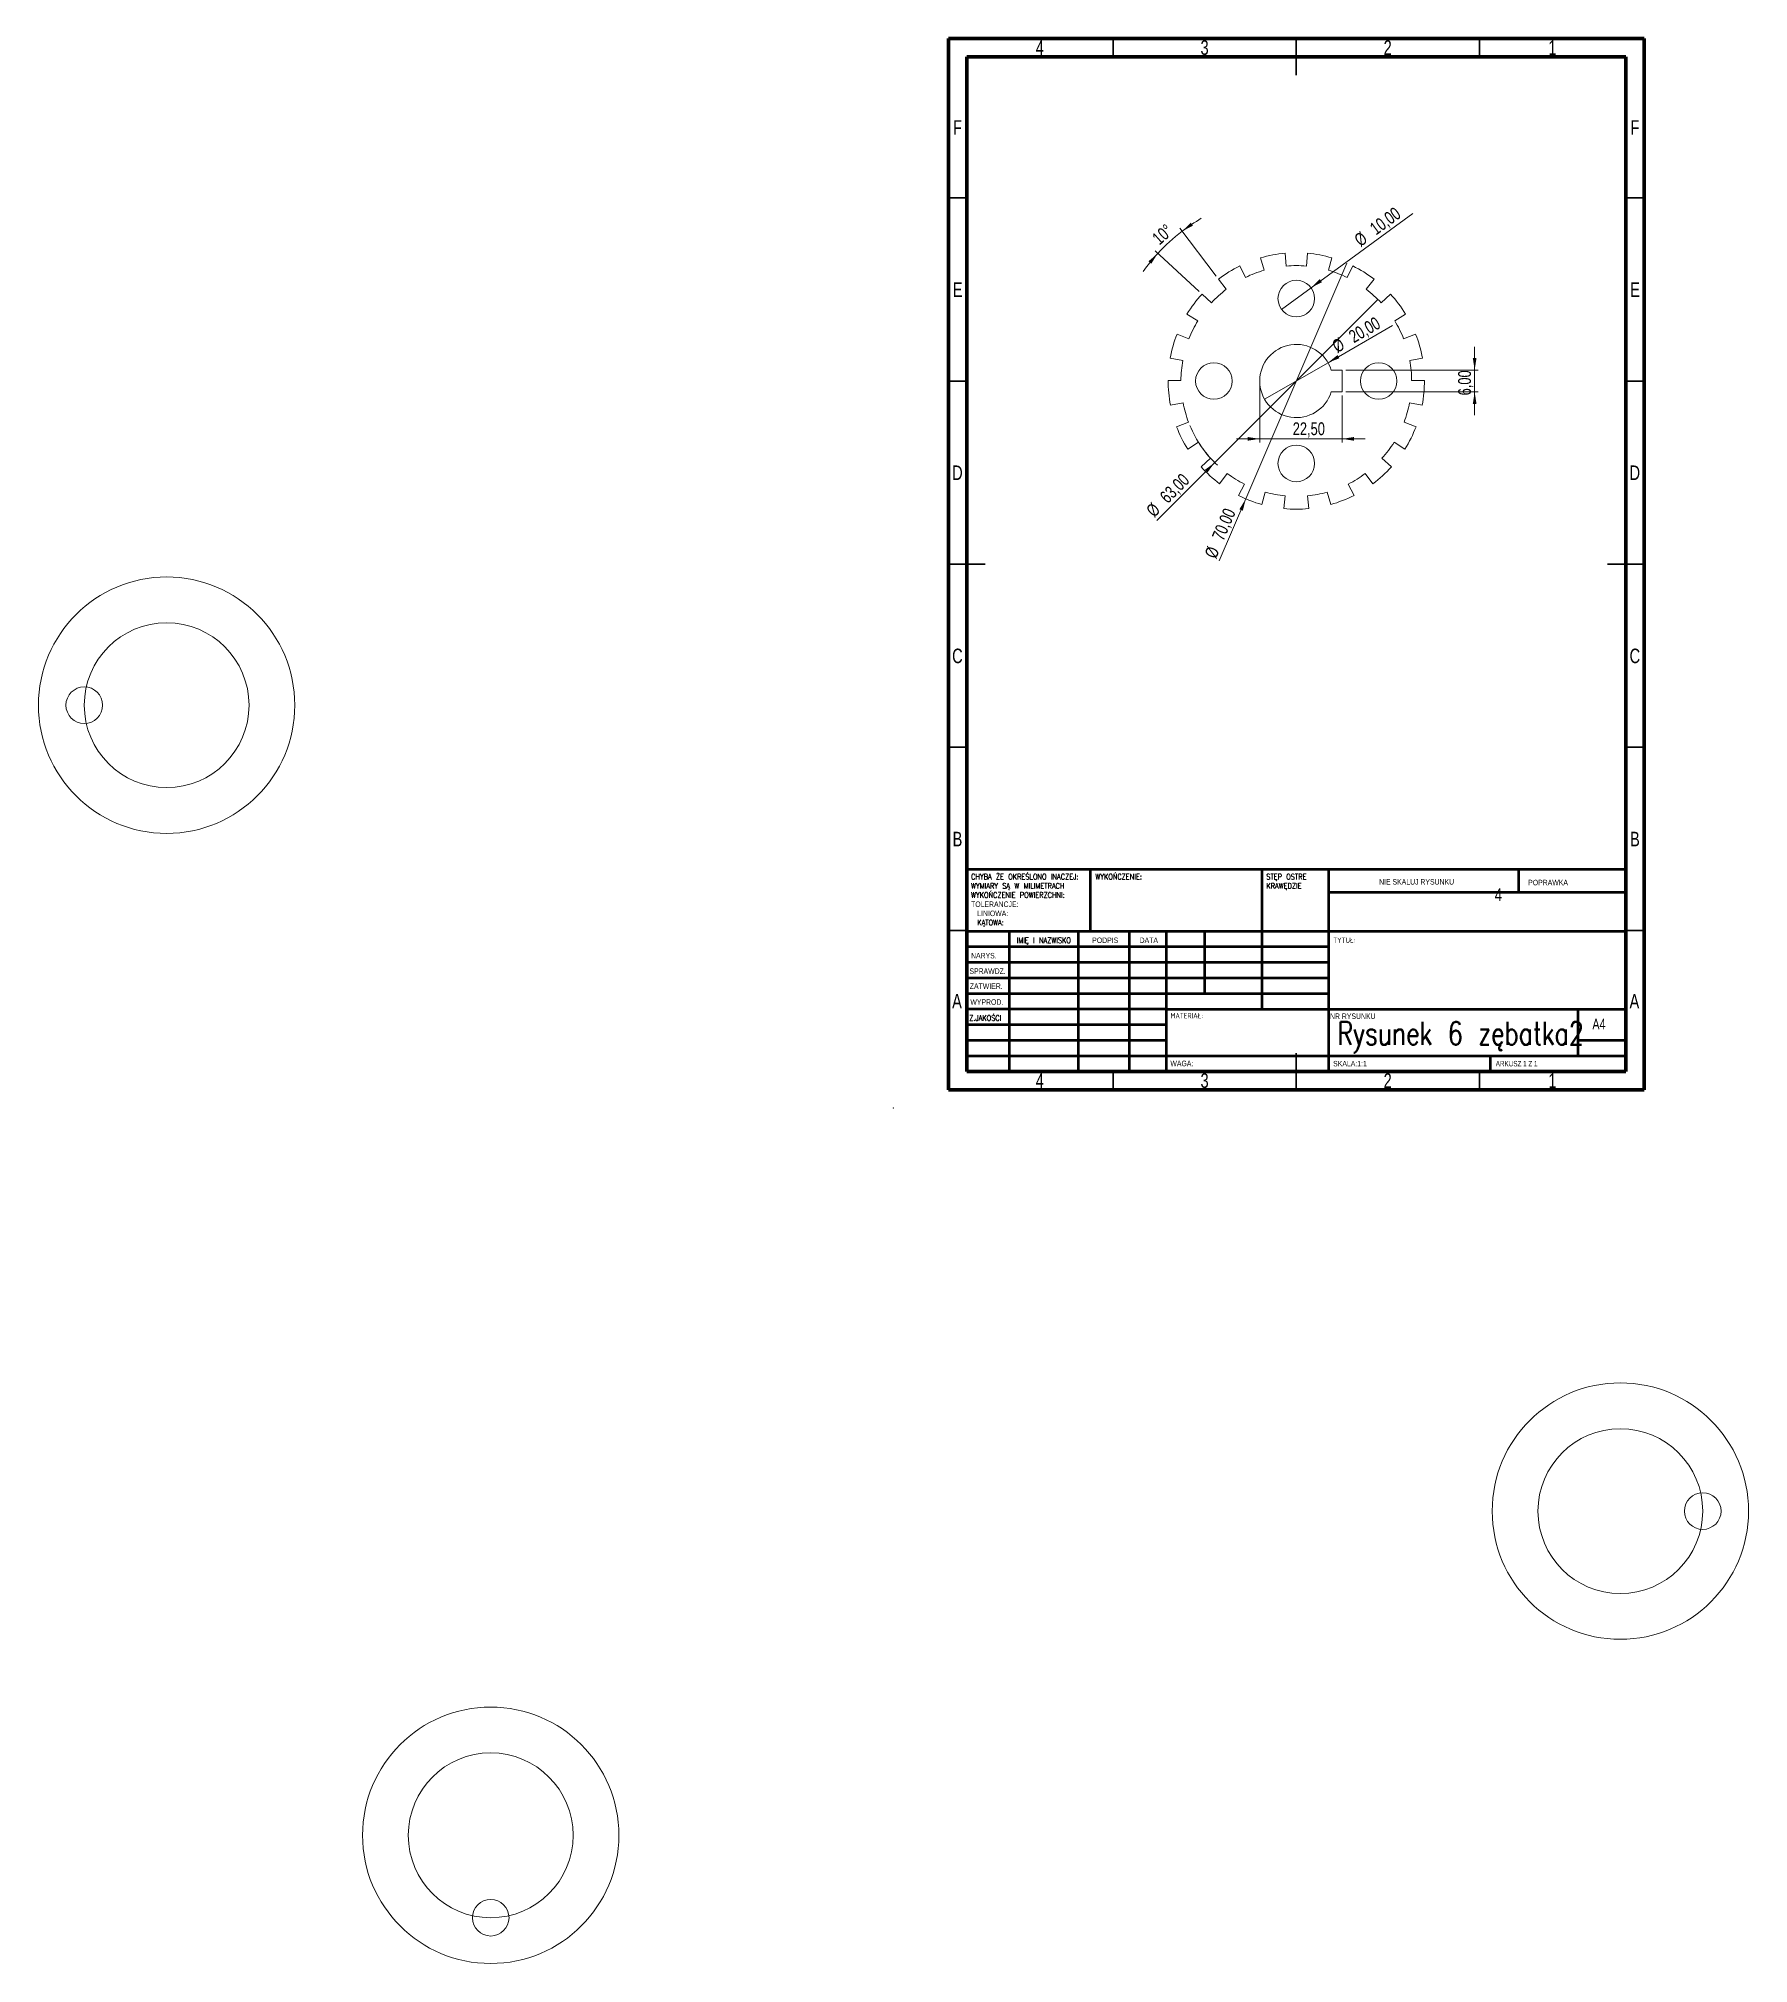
# Model space of a CAD drawing. Header units: millimetres. Extents: x -233 to 233, y -233 to 292.
import ezdxf

# ---------------------------------------------------------------- set-up
doc = ezdxf.new("R2010")
doc.units = ezdxf.units.MM
doc.header["$PDSIZE"] = -1
doc.styles.add('SLDTEXTSTYLE0', font='TXT', dxfattribs={"width": 0.75})
doc.styles.add('SLDTEXTSTYLE1', font='TXT', dxfattribs={"width": 0.75, "bigfont": 'bigfont'})
doc.styles.add('SLDTEXTSTYLE2', font='TXT', dxfattribs={"width": 0.6875})
doc.dimstyles.new('SLDDIMSTYLE0', dxfattribs={"dimtxt": 3.5, "dimasz": 3.302, "dimexe": 0, "dimexo": 0.0625, "dimgap": 0.875, "dimtad": 1, "dimrnd": 1e-09, "dimzin": 12, "dimdsep": 46, "dimtxsty": 'SLDTEXTSTYLE0', "dimblk1": 'NONE', "dimblk2": 'NONE', "dimsah": 1, "dimcen": 0.09, "dimadec": 0, "dimazin": 3, "dimtfac": 1, "dimtmove": 0, "dimatfit": 0, "dimldrblk": 'NONE', "dimfxl": 0, "dimfrac": 2, "dimtolj": 1, "dimtzin": 12, "dimarcsym": 0})
doc.dimstyles.new('SLDDIMSTYLE1', dxfattribs={"dimtxt": 3.5, "dimasz": 3.302, "dimexe": 0, "dimexo": 0.0625, "dimgap": 0.875, "dimtad": 1, "dimrnd": 1e-09, "dimzin": 12, "dimdsep": 46, "dimtxsty": 'SLDTEXTSTYLE0', "dimblk1": 'NONE', "dimsah": 1, "dimcen": 0, "dimadec": 0, "dimazin": 3, "dimtfac": 1, "dimtmove": 0, "dimatfit": 3, "dimldrblk": 'NONE', "dimfxl": 0, "dimfrac": 2, "dimtolj": 1, "dimtzin": 12, "dimarcsym": 0})
doc.dimstyles.new('SLDDIMSTYLE2', dxfattribs={"dimtxt": 3.5, "dimasz": 3.302, "dimexe": 0, "dimexo": 0.0625, "dimgap": 0.875, "dimtad": 1, "dimrnd": 1e-09, "dimzin": 12, "dimdsep": 46, "dimtxsty": 'SLDTEXTSTYLE0', "dimsah": 1, "dimcen": 0.09, "dimadec": 0, "dimazin": 3, "dimtfac": 1, "dimtmove": 0, "dimatfit": 0, "dimfxl": 0, "dimfrac": 2, "dimtolj": 1, "dimtzin": 12, "dimarcsym": 0})
doc.dimstyles.new('SLDDIMSTYLE3', dxfattribs={"dimtxt": 3.5, "dimasz": 3.302, "dimexe": 0, "dimexo": 0.0625, "dimgap": 0.875, "dimtad": 1, "dimdec": 4, "dimzin": 12, "dimdsep": 46, "dimtxsty": 'SLDTEXTSTYLE0', "dimsah": 1, "dimcen": 0.09, "dimazin": 3, "dimtfac": 1, "dimtofl": 0, "dimtmove": 0, "dimatfit": 3, "dimfxl": 0, "dimfrac": 2, "dimtolj": 1, "dimtzin": 12, "dimarcsym": 0})

# ---------------------------------------------------------------- blocks, each defined once
blk = doc.blocks.new('_D')
at = {"color": 7, "linetype": 'Continuous', "lineweight": 18, "insert": (164.21, 60.01), "char_height": 3.5, "attachment_point": 1, "style": 'SLDTEXTSTYLE0'}
blk.add_mtext('4', dxfattribs=at)
blk = doc.blocks.new('_None')
blk = doc.blocks.new('_D_1')
at = {"color": 7, "linetype": 'Continuous', "lineweight": 0}
for q in [(141.79, 244.21), (105.96, 218.05)]:
    blk.add_line((114.04, 223.95), q, dxfattribs=at)
at = {"color": 7, "linetype": 'Continuous', "lineweight": 18}
blk.add_solid([(114.04, 223.95), (117, 225.48), (116.41, 226.31)], dxfattribs=at)
at = {"color": 7, "linetype": 'Continuous', "lineweight": 18, "char_height": 3.5, "attachment_point": 1, "rotation": 36.1321, "style": 'SLDTEXTSTYLE0'}
for s, insert in [('10,00', (129.7, 241.02)), ('%%c', (125.47, 237.87))]:
    blk.add_mtext(s, dxfattribs=dict(at, insert=insert))
blk = doc.blocks.new('_D_2')
at = {"color": 7, "linetype": 'Continuous', "lineweight": 0}
for q in [(132.27, 220.77), (71.9, 160.4)]:
    blk.add_line((87.73, 176.23), q, dxfattribs=at)
at = {"color": 7, "linetype": 'Continuous', "lineweight": 18}
blk.add_arc((110, 198.5), 31.5, 202.7007, 226.8183, dxfattribs=at)
blk.add_solid([(87.73, 176.23), (85.03, 174.25), (85.75, 173.53)], dxfattribs=at)
at = {"color": 7, "linetype": 'Continuous', "lineweight": 18, "char_height": 3.5, "attachment_point": 1, "rotation": 45, "style": 'SLDTEXTSTYLE0'}
for s, insert in [('63,00', (72.41, 167.35)), ('%%c', (68.71, 163.58))]:
    blk.add_mtext(s, dxfattribs=dict(at, insert=insert))
blk = doc.blocks.new('_D_3')
at = {"color": 7, "linetype": 'Continuous', "lineweight": 0}
for q in [(123.78, 230.67), (88.96, 149.37)]:
    blk.add_line((96.22, 166.33), q, dxfattribs=at)
at = {"color": 7, "linetype": 'Continuous', "lineweight": 18}
blk.add_solid([(96.22, 166.33), (94.46, 163.49), (95.39, 163.09)], dxfattribs=at)
at = {"color": 7, "linetype": 'Continuous', "lineweight": 18, "char_height": 3.5, "attachment_point": 1, "rotation": 66.82, "style": 'SLDTEXTSTYLE0'}
for s, insert in [('70,00', (86.85, 156.02)), ('%%c', (84.82, 151.15))]:
    blk.add_mtext(s, dxfattribs=dict(at, insert=insert))
blk = doc.blocks.new('_D_4')
at = {"color": 7, "linetype": 'Continuous', "lineweight": 0}
for q in [(136.31, 213.69), (101.34, 193.5)]:
    blk.add_line((118.66, 203.5), q, dxfattribs=at)
at = {"color": 7, "linetype": 'Continuous', "lineweight": 18}
blk.add_solid([(118.66, 203.5), (121.77, 204.71), (121.27, 205.59)], dxfattribs=at)
at = {"color": 7, "linetype": 'Continuous', "lineweight": 18, "char_height": 3.5, "attachment_point": 1, "rotation": 30, "style": 'SLDTEXTSTYLE0'}
for s, insert in [('20,00', (123.96, 211.81)), ('%%c', (119.42, 209.12))]:
    blk.add_mtext(s, dxfattribs=dict(at, insert=insert))
blk = doc.blocks.new('_D_5')
at = {"color": 7, "linetype": 'Continuous', "lineweight": 0}
for p, q in [((100, 197.5), (100, 181.71)), ((122.5, 194.5), (122.5, 181.71)), ((100, 182.71), (93.65, 182.71)), ((122.5, 182.71), (100, 182.71)), ((122.5, 182.71), (128.85, 182.71))]:
    blk.add_line(p, q, dxfattribs=at)
at = {"color": 7, "linetype": 'Continuous', "lineweight": 18}
for points in [[(100, 182.71), (96.7, 183.21), (96.7, 182.2)], [(122.5, 182.71), (125.8, 182.2), (125.8, 183.21)]]:
    blk.add_solid(points, dxfattribs=at)
at = {"color": 7, "linetype": 'Continuous', "lineweight": 18, "insert": (109.03, 187.22), "char_height": 3.5, "attachment_point": 1, "style": 'SLDTEXTSTYLE0'}
blk.add_mtext('22,50', dxfattribs=at)
blk = doc.blocks.new('_D_6')
at = {"color": 7, "linetype": 'Continuous', "lineweight": 0}
for p, q in [((158.71, 201.5), (158.71, 207.85)), ((123.5, 201.5), (159.71, 201.5)), ((158.71, 195.5), (158.71, 201.5)), ((123.5, 195.5), (159.71, 195.5)), ((158.71, 195.5), (158.71, 189.15))]:
    blk.add_line(p, q, dxfattribs=at)
at = {"color": 7, "linetype": 'Continuous', "lineweight": 18}
for points in [[(158.71, 201.5), (159.22, 204.8), (158.2, 204.8)], [(158.71, 195.5), (158.2, 192.2), (159.22, 192.2)]]:
    blk.add_solid(points, dxfattribs=at)
at = {"color": 7, "linetype": 'Continuous', "lineweight": 18, "insert": (154.2, 194.58), "char_height": 3.5, "attachment_point": 1, "rotation": 90, "style": 'SLDTEXTSTYLE0'}
blk.add_mtext('6,00', dxfattribs=at)
blk = doc.blocks.new('_D_7')
at = {"color": 7, "linetype": 'Continuous', "lineweight": 0}
for p, q in [((88.16, 227.12), (78.19, 240.18)), ((83.52, 222.89), (71.44, 234.02))]:
    blk.add_line(p, q, dxfattribs=at)
at = {"color": 7, "linetype": 'Continuous', "lineweight": 18}
for start, end in [(120.29, 127.3529), (127.3529, 137.3529), (137.3529, 144.4159)]:
    blk.add_arc((110, 198.5), 51.43, start, end, dxfattribs=at)
for points in [[(78.8, 239.38), (81.78, 240.89), (81.19, 241.71)], [(72.17, 233.34), (69.63, 231.17), (70.4, 230.51)]]:
    blk.add_solid(points, dxfattribs=at)
at = {"color": 7, "linetype": 'Continuous', "lineweight": 18, "insert": (70.3, 238.07), "char_height": 3.5, "attachment_point": 1, "rotation": 41.4976, "style": 'SLDTEXTSTYLE0'}
blk.add_mtext('10°', dxfattribs=at)

msp = doc.modelspace()

# ---------------------------------------------------------------- linework, layer by layer
at = {"color": 7, "linetype": 'Continuous', "lineweight": 70}
for p, q in [((15, 5), (15, 292)), ((15, 292), (205, 292)), ((205, 292), (205, 5)), ((20, 10), (20, 287)), ((20, 287), (200, 287)), ((200, 287), (200, 10)), ((200, 10), (20, 10)), ((205, 5), (15, 5))]:
    msp.add_line(p, q, dxfattribs=at)
at = {"color": 7, "linetype": 'Continuous', "lineweight": 35}
for p, q in [((60, 287), (60, 292)), ((110, 292), (110, 282)), ((110, 287), (110, 292)), ((160, 287), (160, 292)), ((20, 248.5), (15, 248.5)), ((200, 248.5), (205, 248.5)), ((20, 198.5), (15, 198.5)), ((200, 198.5), (205, 198.5)), ((15, 148.5), (25, 148.5)), ((20, 148.5), (15, 148.5)), ((205, 148.5), (195, 148.5)), ((200, 148.5), (205, 148.5)), ((20, 98.5), (15, 98.5)), ((200, 98.5), (205, 98.5)), ((20, 48.5), (15, 48.5)), ((200, 48.5), (205, 48.5)), ((110, 5), (110, 15)), ((60, 10), (60, 5)), ((110, 10), (110, 5)), ((160, 10), (160, 5))]:
    msp.add_line(p, q, dxfattribs=at)
at = {"color": 7, "linetype": 'Continuous', "lineweight": 18}
for p, q in [((101.2242, 228.75286), (100.24911, 232.11429)), ((107.25459, 229.88013), (106.94955, 233.36681)), ((112.74541, 229.88013), (113.05045, 233.36681)), ((118.7758, 228.75286), (119.75089, 232.11429)), ((90.88822, 223.53977), (88.76469, 226.32196)), ((96.10417, 226.76935), (94.56019, 229.91039)), ((123.89583, 226.76935), (125.43981, 229.91039)), ((129.11178, 223.53977), (131.23531, 226.32196)), ((86.83046, 219.84063), (84.25607, 222.21181)), ((133.16954, 219.84063), (135.74393, 222.21181)), ((83.13339, 214.94492), (80.14821, 216.77213)), ((136.86661, 214.94492), (139.85179, 216.77213)), ((80.68592, 210.02974), (77.4288, 211.31082)), ((139.31408, 210.02974), (142.5712, 211.31082)), ((79.00704, 204.12909), (75.56338, 204.75454)), ((122.5, 201.5), (119.53939, 201.5)), ((122.5, 198.5), (122.5, 201.5)), ((140.99296, 204.12909), (144.43662, 204.75454)), ((78.50042, 198.6617), (75.00046, 198.67967)), ((122.5, 195.5), (119.53939, 195.5)), ((122.5, 198.5), (122.5, 195.5)), ((141.49958, 198.6617), (144.99954, 198.67967)), ((79.06647, 192.55302), (75.62941, 191.89225)), ((140.93353, 192.55302), (144.37059, 191.89225)), ((80.5691, 187.27182), (77.299, 186.02424)), ((139.4309, 187.27182), (142.701, 186.02424)), ((83.30364, 181.78013), (80.33737, 179.92236)), ((136.69636, 181.78013), (139.66263, 179.92236)), ((86.61259, 177.39836), (84.01399, 175.05374)), ((133.38741, 177.39836), (135.98601, 175.05374)), ((91.1463, 173.26534), (89.05144, 170.46149)), ((95.81468, 170.3748), (94.23853, 167.24978)), ((124.18532, 170.3748), (125.76147, 167.24978)), ((128.8537, 173.26534), (130.94856, 170.46149)), ((101.53526, 168.15864), (100.59473, 164.78738)), ((106.93258, 167.14971), (106.59175, 163.66634)), ((113.06742, 167.14971), (113.40825, 163.66634)), ((118.46474, 168.15864), (119.40527, 164.78738))]:
    msp.add_line(p, q, dxfattribs=at)
at = {"color": 7, "linetype": 'Continuous', "lineweight": 50}
for p, q in [((20, 65.25), (200, 65.25)), ((20, 65.25), (20, 10)), ((53.8, 48.25), (53.8, 65.25)), ((100.6, 65.25), (100.6, 27)), ((118.8, 65.25), (118.8, 10)), ((170.8, 58.875), (170.8, 65.25)), ((200, 58.875), (118.8, 58.875)), ((200, 48.25), (20, 48.25)), ((31.56416, 48.25), (31.56416, 10)), ((50.44225, 48.25), (50.44225, 10)), ((64.39893, 48.25), (64.39893, 10)), ((74.6, 10), (74.6, 48.25)), ((85, 31.25), (85, 48.25)), ((118.8, 44), (20, 44)), ((118.8, 39.75), (20, 39.75)), ((118.8, 35.5), (20, 35.5)), ((118.8, 31.25), (20, 31.25)), ((74.6, 27), (20, 27)), ((74.6, 27), (200, 27)), ((187, 14.25), (187, 27)), ((74.6, 22.74993), (20, 22.74993)), ((74.6, 18.5), (20, 18.5)), ((200, 18.5), (187, 18.5)), ((20, 14.25), (200, 14.25)), ((163, 10), (163, 14.25))]:
    msp.add_line(p, q, dxfattribs=at)
at = {"color": 7, "linetype": 'Continuous', "lineweight": 18}
for centre, radius in [((110, 221), 5), ((87.5, 198.5), 5), ((132.5, 198.5), 5), ((110, 176), 5), ((-198.5, 110), 35), ((-198.5, 110), 22.5), ((-221, 110), 5), ((198.5, -110), 35), ((198.5, -110), 22.5), ((221, -110), 5), ((-110, -198.5), 35), ((-110, -198.5), 22.5), ((-110, -221), 5)]:
    msp.add_circle(centre, radius, dxfattribs=at)
for radius, start, end in [(35, 95, 106.1764706), (35, 73.8235294, 85), (35, 116.1764706, 127.3529412), (31.5, 106.1764706, 116.1764706), (31.5, 85, 95), (31.5, 63.8235294, 73.8235294), (35, 52.6470588, 63.8235294), (35, 137.3529412, 148.5294118), (31.5, 127.3529412, 137.3529412), (31.5, 42.6470588, 52.6470588), (35, 31.4705882, 42.6470588), (35, 158.5294118, 169.7058824), (31.5, 148.5294118, 158.5294118), (31.5, 21.4705882, 31.4705882), (35, 10.2941176, 21.4705882), (10, 17.4576031, 342.5423969), (31.5, 169.7058824, 179.7058824), (31.5, 0.2941176, 10.2941176), (35, 179.7058824, 190.8823529), (35, 349.1176471, 0.2941176), (31.5, 190.8823529, 200.8823529), (31.5, 339.1176471, 349.1176471), (35, 200.8823529, 212.0588235), (35, 327.9411765, 339.1176471), (31.5, 212.0588235, 222.0588235), (31.5, 317.9411765, 327.9411765), (35, 222.0588235, 233.2352941), (35, 306.7647059, 317.9411765), (31.5, 233.2352941, 243.2352941), (31.5, 296.7647059, 306.7647059), (35, 243.2352941, 254.4117647), (31.5, 254.4117647, 264.4117647), (35, 264.4117647, 275.5882353), (31.5, 275.5882353, 285.5882353), (35, 285.5882353, 296.7647059)]:
    msp.add_arc((110, 198.5), radius, start, end, dxfattribs=at)
at = {"color": 7, "linetype": 'Continuous', "lineweight": 0}
msp.add_point((0, 0), dxfattribs=at)
msp.add_point((0, 0), dxfattribs=at)

# ---------------------------------------------------------------- texts
for s, insert, char_height, attachment_point, style in [('4', (39.96004, 291.49984), 3.96875, 2, 'SLDTEXTSTYLE0'), ('3', (84.96004, 291.49984), 3.96875, 2, 'SLDTEXTSTYLE0'), ('2', (134.96004, 291.49984), 3.96875, 2, 'SLDTEXTSTYLE0'), ('1', (179.96004, 291.49984), 3.96875, 2, 'SLDTEXTSTYLE0'), ('F', (17.45774, 269.6921), 3.96875, 2, 'SLDTEXTSTYLE0'), ('F', (202.45774, 269.6921), 3.96875, 2, 'SLDTEXTSTYLE0'), ('E', (17.50781, 225.4421), 3.96875, 2, 'SLDTEXTSTYLE0'), ('E', (202.50781, 225.4421), 3.96875, 2, 'SLDTEXTSTYLE0'), ('D', (17.45269, 175.4421), 3.96875, 2, 'SLDTEXTSTYLE0'), ('D', (202.45269, 175.4421), 3.96875, 2, 'SLDTEXTSTYLE0'), ('C', (17.45866, 125.4421), 3.96875, 2, 'SLDTEXTSTYLE0'), ('C', (202.45866, 125.4421), 3.96875, 2, 'SLDTEXTSTYLE0'), ('B', (17.4706, 75.4421), 3.96875, 2, 'SLDTEXTSTYLE0'), ('B', (202.4706, 75.4421), 3.96875, 2, 'SLDTEXTSTYLE0'), ('CHYBA ŻE OKREŚLONO INACZEJ:', (21.1818, 63.92097), 1.5, 1, 'SLDTEXTSTYLE1'), ('WYKOŃCZENIE:', (55.12326, 63.92097), 1.5, 1, 'SLDTEXTSTYLE1'), ('STĘP OSTRE', (101.82119, 63.92097), 1.5, 1, 'SLDTEXTSTYLE1'), ('WYMIARY SĄ W MILIMETRACH', (21.1818, 61.42097), 1.5, 1, 'SLDTEXTSTYLE1'), ('WYKOŃCZENIE POWIERZCHNI:', (21.1818, 58.92097), 1.5, 1, 'SLDTEXTSTYLE1'), ('KRAWĘDZIE', (101.82119, 61.42097), 1.5, 1, 'SLDTEXTSTYLE1'), ('NIE SKALUJ RYSUNKU', (132.61464, 62.53299), 1.5, 1, 'SLDTEXTSTYLE0'), ('POPRAWKA', (173.32758, 62.33491), 1.5, 1, 'SLDTEXTSTYLE0'), ('TOLERANCJE:', (21.1818, 56.42097), 1.5, 1, 'SLDTEXTSTYLE0'), ('LINIOWA:', (22.8693, 53.92097), 1.5, 1, 'SLDTEXTSTYLE0'), ('KĄTOWA:', (22.8693, 51.42097), 1.5, 1, 'SLDTEXTSTYLE1'), ('NARYS.', (21.1818, 42.38478), 1.5, 1, 'SLDTEXTSTYLE0'), ('IMIĘ I NAZWISKO', (33.61652, 46.57618), 1.5, 1, 'SLDTEXTSTYLE1'), ('PODPIS', (54.26793, 46.57618), 1.5, 1, 'SLDTEXTSTYLE0'), ('DATA', (67.2147, 46.57618), 1.5, 1, 'SLDTEXTSTYLE0'), ('TYTUŁ:', (120.07893, 46.57618), 1.5, 1, 'SLDTEXTSTYLE1'), ('SPRAWDZ.', (20.73519, 38.16185), 1.5, 1, 'SLDTEXTSTYLE0'), ('ZATWIER.', (20.83891, 34.06587), 1.5, 1, 'SLDTEXTSTYLE0'), ('A', (17.33969, 31.1921), 3.96875, 2, 'SLDTEXTSTYLE0'), ('WYPROD.', (20.99001, 29.71578), 1.5, 1, 'SLDTEXTSTYLE0'), ('A', (202.33969, 31.1921), 3.96875, 2, 'SLDTEXTSTYLE0'), ('Z.JAKOŚCI', (20.66904, 25.34965), 1.5, 1, 'SLDTEXTSTYLE1'), ('MATERIAŁ:', (75.64586, 25.98606), 1.5, 1, 'SLDTEXTSTYLE1'), ('NR RYSUNKU', (119.20919, 25.84285), 1.5, 1, 'SLDTEXTSTYLE0'), ('Rysunek 6 zębatka2', (154.87251, 23.60691), 6.35, 2, 'SLDTEXTSTYLE1'), ('A4', (190.87116, 24.40639), 2.910417, 1, 'SLDTEXTSTYLE0'), ('WAGA:', (75.61781, 12.94931), 1.4986, 1, 'SLDTEXTSTYLE0'), ('SKALA:1:1', (120.07397, 12.90009), 1.5, 1, 'SLDTEXTSTYLE0'), ('ARKUSZ 1 Z 1', (164.47829, 12.90009), 1.5, 1, 'SLDTEXTSTYLE2'), ('4', (39.96004, 9.49984), 3.96875, 2, 'SLDTEXTSTYLE0'), ('3', (84.96004, 9.49984), 3.96875, 2, 'SLDTEXTSTYLE0'), ('2', (134.96004, 9.49984), 3.96875, 2, 'SLDTEXTSTYLE0'), ('1', (179.96004, 9.49984), 3.96875, 2, 'SLDTEXTSTYLE0')]:
    msp.add_mtext(s, dxfattribs=dict(at, insert=insert, char_height=char_height, attachment_point=attachment_point, style=style))

# ---------------------------------------------------------------- dimensions: what is measured, and where the dimension line sits
at = {"color": 7, "linetype": 'Continuous', "lineweight": 18}
for p1, p2, picture, middle in [((105.9617, 218.05176), (114.0383, 223.94824), '_D_1', (135.05681, 239.29323)), ((123.77673, 230.67455), (96.22327, 166.32545), '_D_3', (92.25981, 157.06908)), ((132.27386, 220.77386), (87.72614, 176.22614), '_D_2', (77.81704, 166.31704)), ((101.33975, 193.5), (118.66025, 203.5), '_D_4', (129.14, 209.55049))]:
    dim = msp.add_diameter_dim_2p(p1=p1, p2=p2, dimstyle='SLDDIMSTYLE1', dxfattribs=at)
    dim.commit()
    dim.dimension.update_dxf_attribs({"geometry": picture, "text_midpoint": middle, "dimtype": 163})
dim = msp.add_angular_dim_2l(base=(75.3529, 236.50605), line1=((88.76469, 226.32196), (90.88822, 223.53977)), line2=((84.25607, 222.21181), (86.83046, 219.84063)), dimstyle='SLDDIMSTYLE3', dxfattribs=at)
dim.commit()
dim.dimension.update_dxf_attribs({"geometry": '_D_7', "text_midpoint": (75.92409, 237.01901), "dimtype": 162})
for base, p1, p2, dimstyle, picture, middle in [((165.5, -110), (110, 221), (221, -110), 'SLDDIMSTYLE0', '_D', (165.5, 55.5)), ((158.70873, 201.5), (122.5, 195.5), (122.5, 201.5), 'SLDDIMSTYLE2', '_D_6', (158.70873, 199.10279))]:
    dim = msp.add_linear_dim(base=base, p1=p1, p2=p2, angle=90, dimstyle=dimstyle, dxfattribs=at)
    dim.commit()
    dim.dimension.update_dxf_attribs({"geometry": picture, "text_midpoint": middle, "dimtype": 160})
dim = msp.add_linear_dim(base=(100, 182.70609), p1=(122.5, 195.5), p2=(100, 198.5), dimstyle='SLDDIMSTYLE2', dxfattribs=at)
dim.commit()
dim.dimension.update_dxf_attribs({"geometry": '_D_5', "text_midpoint": (114.84422, 182.70609), "dimtype": 160})

doc.saveas('drawing.dxf')
